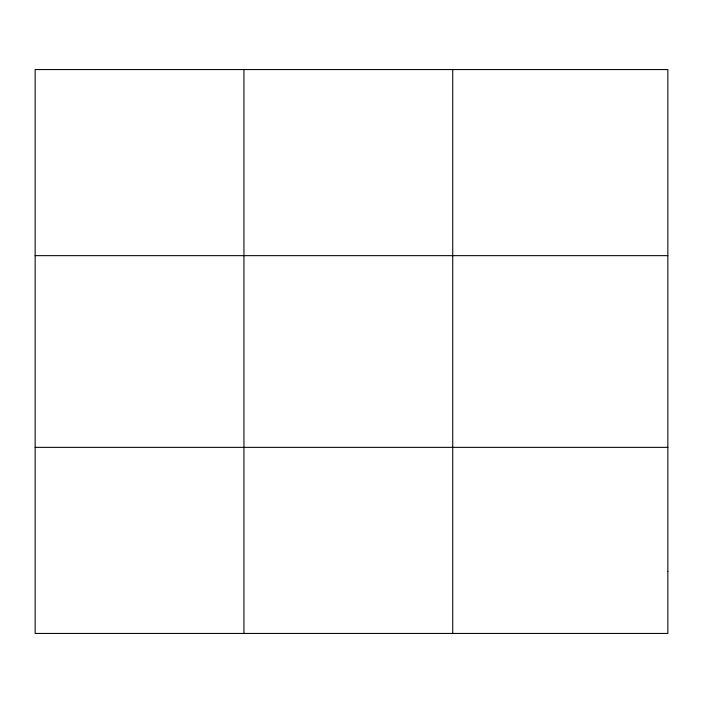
<?xml version="1.0" encoding="UTF-8"?>
<svg xmlns="http://www.w3.org/2000/svg" width="703" height="703" viewBox="0 0 703 703"><rect width="100%" height="100%" fill="white"/><g stroke="black" fill="none" stroke-linecap="round" stroke-linejoin="round"><path stroke-width="1.05" d="M243.941 633.438L243.941 69.562M452.732 633.438L452.732 69.562M35.15 255.646L667.85 255.646M35.15 447.354L667.85 447.354M667.85 571.407L667.85 633.438L35.15 633.438L35.15 69.562L667.85 69.562L667.85 571.407"/></g></svg>
